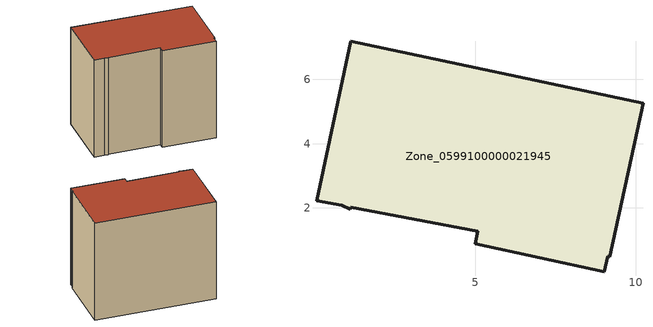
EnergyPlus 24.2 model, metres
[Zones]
Zone_0599100000021945
 floor ground (C_G): 5.08,1.26 1.12,2.02 1.11,1.96 0.84,2.08 0.06,2.23 1.12,7.18 10.22,5.26 9.19,0.48 9.12,0.49 9.02,0.02 4.99,0.88 z0
 wall outside (C_F): 1.12,2.02 5.08,1.26 4.99,0.88 9.02,0.02 9.12,0.49 9.19,0.48 10.22,5.26 1.12,7.18 0.06,2.23 0.84,2.08 1.11,1.96 1.12,2.02 z0:8.04
 roof outside (C_R): 9.02,0.02 9.12,0.49 9.19,0.48 10.22,5.26 1.12,7.18 0.06,2.23 0.84,2.08 1.11,1.96 1.12,2.02 5.08,1.26 4.99,0.88 z8.04
[BUILDING]
Pand.0599100000021945: North Axis=0; Terrain=City; Loads Convergence Tolerance Value=0.04; Temperature Convergence Tolerance Value=0.4; Solar Distribution=FullExterior; Maximum Number of Warmup Days=25; Minimum Number of Warmup Days=1
[Site:Location]
Rotterdam.The.Hague.AP_ZH_NLD Design_Conditions: Latitude=51.96; Longitude=4.45; Time Zone=1; Elevation=-4.5
[SITE:GROUNDTEMPERATURE:BUILDINGSURFACE]
18, 18, 18, 18, 18, 18, 18, 18, 18, 18, 18, 18
[MATERIAL] Thermal Absorptance=0.9; Solar Absorptance=0.7; Visible Absorptance=0.7
Name | Roughness | Thickness | Conductivity | Density | Specific Heat
G.TC.1975-1991 | MediumSmooth | 0.15 | 0.288461 | 540 | 1210
F.TC.1975-1991 | Rough | 0.3 | 0.230769 | 1920 | 840
R.TC.1975-1991 | MediumRough | 0.2 | 0.153846 | 1500 | 1000
[CONSTRUCTION]
C_G: G.TC.1975-1991
C_F: F.TC.1975-1991
C_R: R.TC.1975-1991
[ZONE]
Zone_0599100000021945: Type=1; Multiplier=1; Ceiling Height=Autocalculate; Volume=Autocalculate; Floor Area=autocalculate; Part of Total Floor Area=Yes
[ZONEINFILTRATION:DESIGNFLOWRATE]
Infil_Zone_0599100000021945: Zone or ZoneList or Space or SpaceList=Zone_0599100000021945; Schedule=AlwaysOn; Design Flow Rate Calculation Method=Flow/Area; Flow Rate per Floor Area=0.003; Constant Term Coefficient=1; Temperature Term Coefficient=0; Velocity Term Coefficient=0; Velocity Squared Term Coefficient=0
[HVACTEMPLATE:ZONE:IDEALLOADSAIRSYSTEM]
Zone_0599100000021945: Maximum Heating Supply Air Temperature=50; Minimum Cooling Supply Air Temperature=13; Maximum Heating Supply Air Humidity Ratio=0.0156; Minimum Cooling Supply Air Humidity Ratio=0.0077; Heating Limit=NoLimit; Cooling Limit=NoLimit; Dehumidification Control Type=ConstantSensibleHeatRatio; Cooling Sensible Heat Ratio=0.7; Dehumidification Setpoint=60; Humidification Control Type=None; Humidification Setpoint=30; Outdoor Air Method=None; Outdoor Air Flow Rate per Person=0.00944; Outdoor Air Flow Rate per Zone Floor Area=0; Outdoor Air Flow Rate per Zone=0; Demand Controlled Ventilation Type=None; Outdoor Air Economizer Type=NoEconomizer; Heat Recovery Type=None; Sensible Heat Recovery Effectiveness=0.7; Latent Heat Recovery Effectiveness=0.65
[ZONECONTROL:THERMOSTAT]
ThermostatControl_Zone_0599100000021945: Zone or ZoneList=Zone_0599100000021945; Control Type Schedule=DualSetpointControlType; Control 1=Thermostat_Zone_0599100000021945; Temperature Difference Between Cutout And Setpoint=0
[THERMOSTATSETPOINT:DUALSETPOINT]
Thermostat_Zone_0599100000021945: Heating Setpoint Temperature Schedule=HeatingSetpoint_Zone_0599100000021945; Cooling Setpoint Temperature Schedule=CoolingSetpoint_Zone_0599100000021945
[SCHEDULE:COMPACT]
HeatingSetpoint_Zone_0599100000021945: Through: 12/31, For: AllDays, Until: 24:00, 21
CoolingSetpoint_Zone_0599100000021945: Through: 12/31, For: AllDays, Until: 24:00, 24
DualSetpointControlType: Through: 12/31, For: AllDays, Until: 24:00, 4
AlwaysOn: Through: 12/31, For: AllDays, Until: 24:00, 1
